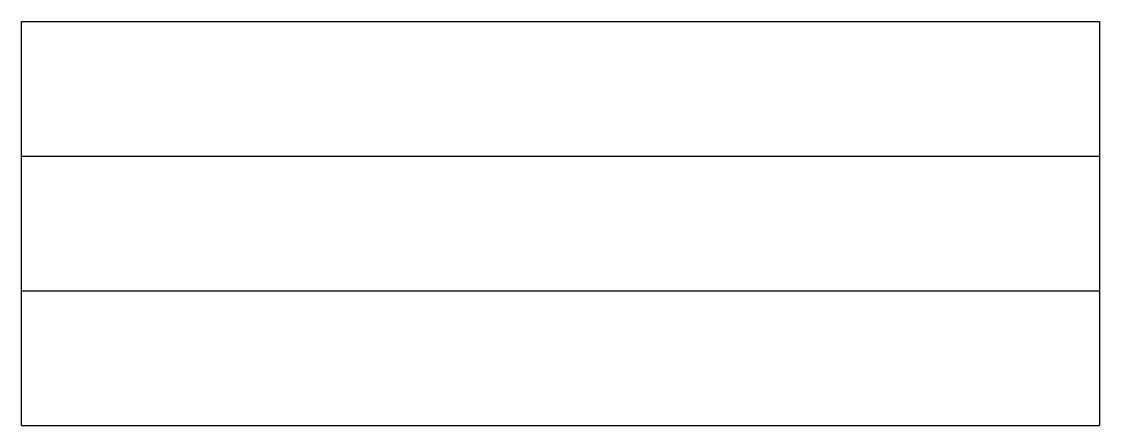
# Model space of a CAD drawing. Extents: x 0 to 120, y 0 to 45.
import ezdxf

# ---------------------------------------------------------------- set-up
doc = ezdxf.new("R2010")
doc.units = 0
doc.layers.get('0').update_dxf_attribs({"linetype": 'CONTINUOUS'})

msp = doc.modelspace()

# ---------------------------------------------------------------- linework, layer by layer
at = {"color": 7}
for points in [[(0, 45.000019), (119.999994, 45.000019)], [(0, 30.000023), (0, 45.000019)], [(120.000003, 45.00001), (120.000003, 30.000015)], [(0, 30.000023), (119.999994, 30.000023)], [(0, 15.000002), (0, 30.000023)], [(120.000003, 30.000015), (120.000003, 14.999994)], [(0, 15.000002), (119.999994, 15.000002)], [(0, 0.000001), (0, 15.000002)], [(120.000003, 14.999994), (120.000003, 0.000001)], [(0, 0.000001), (119.999994, 0.000001)]]:
    msp.add_lwpolyline(points, dxfattribs=at)

doc.saveas('drawing.dxf')
